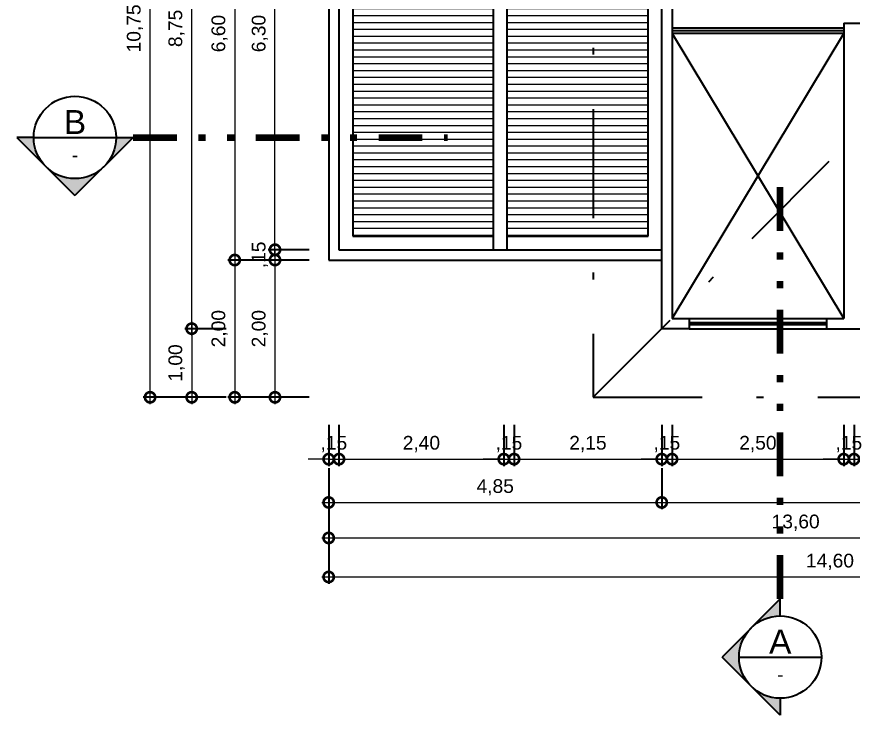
# Model space of a CAD drawing. Header units: metres. Extents: x 47788.9 to 47873.8, y 23415.4 to 23440.5.
# Drawn here: x 47788.85 to 47801.02, y 23415.43 to 23425.61 of the extents above; entities that cross this region are included whole.
import ezdxf
from ezdxf.enums import TextEntityAlignment as Align

# ---------------------------------------------------------------- set-up
doc = ezdxf.new("R2010")
doc.units = ezdxf.units.M
doc.header["$LTSCALE"] = 0.25
doc.linetypes.add('DASHDOT2', pattern=[12.7, 6.35, -3.175, 0, -3.175])
doc.linetypes.add('DIVIDEX2', pattern=[63.5, 25.4, -12.7, 0, -12.7, 0, -12.7])
for name, color, linetype in [('ARQ_ALV CT', 5, 'Continuous'), ('ARQ_ESQ CT', 30, 'Continuous'), ('ARQ_GRADIL', 2, 'Continuous'), ('ARQ_PISO 01', 1, 'Continuous'), ('ARQ_PROJ SUP', 1, 'DASHDOT2'), ('SIMB_01', 1, 'Continuous'), ('SIMB_PREENCHIMENTO', 253, 'Continuous'), ('SIMB_TXT', 1, 'Continuous')]:
    doc.layers.add(name, color=color, linetype=linetype)
doc.layers.add('ARQ_CINZA 04', color=253, linetype='Continuous', lineweight=9)
doc.layers.add('SIMB_LCT', color=253, linetype='DIVIDEX2', lineweight=100)
doc.layers.add('ARQ_COTA_AZUL', color=5, linetype='Continuous', lineweight=20, true_color=0x0000ff)
doc.styles.add('cota', font='arial.ttf')
doc.styles.add('SIMB', font='arial.ttf')
doc.dimstyles.new('Info 01 - annot', dxfattribs={"dimtxt": 2, "dimasz": 3, "dimexe": 1, "dimexo": 1, "dimgap": 1, "dimtad": 1, "dimzin": 4, "dimtxsty": 'cota', "dimblk": 'DOTSMALL', "dimcen": 2, "dimdle": 1, "dimclrd": 256, "dimclre": 256, "dimclrt": 1, "dimazin": 2, "dimtfac": 0.09, "dimtix": 1, "dimtmove": 2, "dimatfit": 2, "dimfxl": 5, "dimfxlon": 1, "dimtolj": 1, "dimtzin": 4, "dimlwd": -1, "dimarcsym": 1})
pattern_1 = [(180, (95681.52085, 46854.32565), (-1e-17, -0.1), [])]

# ---------------------------------------------------------------- blocks, each defined once
blk = doc.blocks.new('*U1017')
at = {"layer": 'SIMB_PREENCHIMENTO', "transparency": 33554587}
h = blk.add_hatch(color=256, dxfattribs=at)
h.dxf.hatch_style = 1
h.paths.add_polyline_path([(0, 8.48), (-4.15, 4.33, -0.401827), (4.15, 4.33)])
h = blk.add_hatch(color=256, dxfattribs=at)
h.dxf.hatch_style = 1
h.paths.add_polyline_path([(-4.33, 4.15), (-8.48, 0), (-6, 0, -0.193399)])
h = blk.add_hatch(color=256, dxfattribs=at)
h.dxf.hatch_style = 1
h.paths.add_polyline_path([(4.33, 4.15, -0.193399), (6, 0), (8.48, 0)])
at = {"layer": 'SIMB_01'}
for p, q in [((-8.48, 0), (0, 8.48)), ((8.48, 0), (0, 8.48)), ((0, 6), (0, -6)), ((-6, 0), (-8.48, 0)), ((6, 0), (8.48, 0))]:
    blk.add_line(p, q, dxfattribs=at)
blk.add_circle((0, 0), 6, dxfattribs=at)
at = {"layer": 'SIMB_LCT'}
blk.add_line((8.48, 0), (69.06, 0), dxfattribs=at)
at = {"layer": 'SIMB_TXT', "style": 'SIMB'}
for tag, height, p in [('000', 3.5, (2.25, 0)), ('999', 2, (-2.53, 0))]:
    blk.add_attdef(tag, text='', height=height, rotation=270, dxfattribs=at).set_placement(p, align=Align.MIDDLE_CENTER)
blk = doc.blocks.new('_DotSmall')
at = {"color": 0, "linetype": 'ByBlock', "const_width": 0.5}
blk.add_lwpolyline([(-0.0625, 0, 1), (0.0625, 0, 1)], format="xyb", close=True, dxfattribs=at)
blk = doc.blocks.new('*D720')
at = {"layer": 'ARQ_COTA_AZUL', "transparency": 16777216}
for p, q in [((47792.616, 23422.213), (47792.616, 23422.513)), ((47792.616, 23422.213), (47792.616, 23422.063)), ((47792.616, 23422.063), (47792.616, 23421.763))]:
    blk.add_line(p, q, dxfattribs=at)
at = {"layer": 'ARQ_COTA_AZUL', "lineweight": -2, "transparency": 16777216}
for p, q in [((47793.116, 23422.213), (47792.516, 23422.213)), ((47793.116, 23422.063), (47792.516, 23422.063))]:
    blk.add_line(p, q, dxfattribs=at)
at = {"layer": 'Defpoints', "color": 0, "transparency": 16777216}
for p in [(47793.548, 23422.213), (47792.616, 23422.063), (47793.398, 23422.063)]:
    blk.add_point(p, dxfattribs=at)
at = {"layer": 'ARQ_COTA_AZUL', "transparency": 16777216, "xscale": 0.3, "yscale": 0.3, "zscale": 0.3}
for p, rotation in [((47792.616, 23422.213), 270), ((47792.616, 23422.063), 90)]:
    blk.add_blockref('_DotSmall', p, dxfattribs=dict(at, rotation=rotation))
at = {"layer": 'ARQ_COTA_AZUL', "color": 1, "transparency": 16777216, "insert": (47792.396, 23422.138), "char_height": 0.2, "attachment_point": 5, "rotation": 90, "style": 'cota'}
blk.add_mtext('\\A1;,15', dxfattribs=at)
blk = doc.blocks.new('*D722')
at = {"layer": 'ARQ_COTA_AZUL', "transparency": 16777216}
blk.add_line((47792.03, 23428.763), (47792.03, 23421.963), dxfattribs=at)
at = {"layer": 'ARQ_COTA_AZUL', "lineweight": -2, "transparency": 16777216}
for p, q in [((47792.53, 23428.663), (47791.93, 23428.663)), ((47792.53, 23422.063), (47791.93, 23422.063))]:
    blk.add_line(p, q, dxfattribs=at)
at = {"layer": 'Defpoints', "color": 0, "transparency": 16777216}
for p in [(47793.398, 23428.663), (47792.03, 23422.063), (47793.398, 23422.063)]:
    blk.add_point(p, dxfattribs=at)
at = {"layer": 'ARQ_COTA_AZUL', "transparency": 16777216, "xscale": 0.3, "yscale": 0.3, "zscale": 0.3}
for p, rotation in [((47792.03, 23428.663), 90), ((47792.03, 23422.063), 270)]:
    blk.add_blockref('_DotSmall', p, dxfattribs=dict(at, rotation=rotation))
at = {"layer": 'ARQ_COTA_AZUL', "color": 1, "transparency": 16777216, "insert": (47791.81, 23425.363), "char_height": 0.2, "attachment_point": 5, "rotation": 90, "style": 'cota'}
blk.add_mtext('\\A1;6,60', dxfattribs=at)
blk = doc.blocks.new('*D724')
at = {"layer": 'ARQ_COTA_AZUL', "lineweight": -2, "transparency": 16777216}
for p, q in [((47793.398, 23419.662), (47793.398, 23419.062)), ((47793.548, 23419.662), (47793.548, 23419.062))]:
    blk.add_line(p, q, dxfattribs=at)
at = {"layer": 'ARQ_COTA_AZUL', "transparency": 16777216}
for p, q in [((47793.398, 23419.162), (47793.098, 23419.162)), ((47793.398, 23419.162), (47793.548, 23419.162)), ((47793.548, 23419.162), (47793.848, 23419.162))]:
    blk.add_line(p, q, dxfattribs=at)
at = {"layer": 'Defpoints', "color": 0, "transparency": 16777216}
for p in [(47793.548, 23422.213), (47793.398, 23422.063), (47793.548, 23419.162)]:
    blk.add_point(p, dxfattribs=at)
at = {"layer": 'ARQ_COTA_AZUL', "transparency": 16777216, "xscale": 0.3, "yscale": 0.3, "zscale": 0.3}
blk.add_blockref('_DotSmall', (47793.398, 23419.162), dxfattribs=at)
at = {"layer": 'ARQ_COTA_AZUL', "transparency": 16777216, "xscale": 0.3, "yscale": 0.3, "zscale": 0.3, "rotation": 180}
blk.add_blockref('_DotSmall', (47793.548, 23419.162), dxfattribs=at)
at = {"layer": 'ARQ_COTA_AZUL', "color": 1, "transparency": 16777216, "insert": (47793.473, 23419.382), "char_height": 0.2, "attachment_point": 5, "style": 'cota'}
blk.add_mtext('\\A1;,15', dxfattribs=at)
blk = doc.blocks.new('*D726')
at = {"layer": 'ARQ_COTA_AZUL', "lineweight": -2, "transparency": 16777216}
for p, q in [((47793.548, 23419.662), (47793.548, 23419.062)), ((47795.948, 23419.662), (47795.948, 23419.062))]:
    blk.add_line(p, q, dxfattribs=at)
at = {"layer": 'ARQ_COTA_AZUL', "transparency": 16777216}
blk.add_line((47793.448, 23419.162), (47796.048, 23419.162), dxfattribs=at)
at = {"layer": 'Defpoints', "color": 0, "transparency": 16777216}
for p in [(47793.548, 23422.213), (47795.948, 23422.213), (47795.948, 23419.162)]:
    blk.add_point(p, dxfattribs=at)
at = {"layer": 'ARQ_COTA_AZUL', "transparency": 16777216, "xscale": 0.3, "yscale": 0.3, "zscale": 0.3, "rotation": 180}
blk.add_blockref('_DotSmall', (47793.548, 23419.162), dxfattribs=at)
at = {"layer": 'ARQ_COTA_AZUL', "transparency": 16777216, "xscale": 0.3, "yscale": 0.3, "zscale": 0.3}
blk.add_blockref('_DotSmall', (47795.948, 23419.162), dxfattribs=at)
at = {"layer": 'ARQ_COTA_AZUL', "color": 1, "transparency": 16777216, "insert": (47794.748, 23419.382), "char_height": 0.2, "attachment_point": 5, "style": 'cota'}
blk.add_mtext('\\A1;2,40', dxfattribs=at)
blk = doc.blocks.new('*D728')
at = {"layer": 'ARQ_COTA_AZUL', "lineweight": -2, "transparency": 16777216}
for p, q in [((47795.948, 23419.662), (47795.948, 23419.062)), ((47796.098, 23419.662), (47796.098, 23419.062))]:
    blk.add_line(p, q, dxfattribs=at)
at = {"layer": 'ARQ_COTA_AZUL', "transparency": 16777216}
for p, q in [((47795.948, 23419.162), (47795.648, 23419.162)), ((47795.948, 23419.162), (47796.098, 23419.162)), ((47796.098, 23419.162), (47796.398, 23419.162))]:
    blk.add_line(p, q, dxfattribs=at)
at = {"layer": 'Defpoints', "color": 0, "transparency": 16777216}
for p in [(47795.948, 23422.213), (47796.098, 23422.213), (47796.098, 23419.162)]:
    blk.add_point(p, dxfattribs=at)
at = {"layer": 'ARQ_COTA_AZUL', "transparency": 16777216, "xscale": 0.3, "yscale": 0.3, "zscale": 0.3}
blk.add_blockref('_DotSmall', (47795.948, 23419.162), dxfattribs=at)
at = {"layer": 'ARQ_COTA_AZUL', "transparency": 16777216, "xscale": 0.3, "yscale": 0.3, "zscale": 0.3, "rotation": 180}
blk.add_blockref('_DotSmall', (47796.098, 23419.162), dxfattribs=at)
at = {"layer": 'ARQ_COTA_AZUL', "color": 1, "transparency": 16777216, "insert": (47796.023, 23419.382), "char_height": 0.2, "attachment_point": 5, "style": 'cota'}
blk.add_mtext('\\A1;,15', dxfattribs=at)
blk = doc.blocks.new('*D730')
at = {"layer": 'ARQ_COTA_AZUL', "lineweight": -2, "transparency": 16777216}
for p, q in [((47796.098, 23419.662), (47796.098, 23419.062)), ((47798.248, 23419.662), (47798.248, 23419.062))]:
    blk.add_line(p, q, dxfattribs=at)
at = {"layer": 'ARQ_COTA_AZUL', "transparency": 16777216}
blk.add_line((47795.998, 23419.162), (47798.348, 23419.162), dxfattribs=at)
at = {"layer": 'Defpoints', "color": 0, "transparency": 16777216}
for p in [(47796.098, 23422.213), (47798.248, 23422.063), (47798.248, 23419.162)]:
    blk.add_point(p, dxfattribs=at)
at = {"layer": 'ARQ_COTA_AZUL', "transparency": 16777216, "xscale": 0.3, "yscale": 0.3, "zscale": 0.3, "rotation": 180}
blk.add_blockref('_DotSmall', (47796.098, 23419.162), dxfattribs=at)
at = {"layer": 'ARQ_COTA_AZUL', "transparency": 16777216, "xscale": 0.3, "yscale": 0.3, "zscale": 0.3}
blk.add_blockref('_DotSmall', (47798.248, 23419.162), dxfattribs=at)
at = {"layer": 'ARQ_COTA_AZUL', "color": 1, "transparency": 16777216, "insert": (47797.173, 23419.382), "char_height": 0.2, "attachment_point": 5, "style": 'cota'}
blk.add_mtext('\\A1;2,15', dxfattribs=at)
blk = doc.blocks.new('*D738')
at = {"layer": 'ARQ_COTA_AZUL', "lineweight": -2, "transparency": 16777216}
for p, q in [((47793.398, 23419.031), (47793.398, 23418.431)), ((47798.248, 23419.031), (47798.248, 23418.431))]:
    blk.add_line(p, q, dxfattribs=at)
at = {"layer": 'ARQ_COTA_AZUL', "transparency": 16777216}
blk.add_line((47793.298, 23418.531), (47798.348, 23418.531), dxfattribs=at)
at = {"layer": 'Defpoints', "color": 0, "transparency": 16777216}
for p in [(47793.398, 23422.063), (47798.248, 23422.063), (47798.248, 23418.531)]:
    blk.add_point(p, dxfattribs=at)
at = {"layer": 'ARQ_COTA_AZUL', "transparency": 16777216, "xscale": 0.3, "yscale": 0.3, "zscale": 0.3, "rotation": 180}
blk.add_blockref('_DotSmall', (47793.398, 23418.531), dxfattribs=at)
at = {"layer": 'ARQ_COTA_AZUL', "transparency": 16777216, "xscale": 0.3, "yscale": 0.3, "zscale": 0.3}
blk.add_blockref('_DotSmall', (47798.248, 23418.531), dxfattribs=at)
at = {"layer": 'ARQ_COTA_AZUL', "color": 1, "transparency": 16777216, "insert": (47795.823, 23418.751), "char_height": 0.2, "attachment_point": 5, "style": 'cota'}
blk.add_mtext('\\A1;4,85', dxfattribs=at)
blk = doc.blocks.new('*D712')
at = {"layer": 'ARQ_COTA_AZUL', "transparency": 16777216}
blk.add_line((47792.616, 23422.113), (47792.616, 23428.613), dxfattribs=at)
at = {"layer": 'ARQ_COTA_AZUL', "lineweight": -2, "transparency": 16777216}
for p, q in [((47793.116, 23428.513), (47792.516, 23428.513)), ((47793.116, 23422.213), (47792.516, 23422.213))]:
    blk.add_line(p, q, dxfattribs=at)
at = {"layer": 'Defpoints', "color": 0, "transparency": 16777216}
for p in [(47792.616, 23428.513), (47793.548, 23428.513), (47793.548, 23422.213)]:
    blk.add_point(p, dxfattribs=at)
at = {"layer": 'ARQ_COTA_AZUL', "transparency": 16777216, "xscale": 0.3, "yscale": 0.3, "zscale": 0.3}
for p, rotation in [((47792.616, 23428.513), 90), ((47792.616, 23422.213), 270)]:
    blk.add_blockref('_DotSmall', p, dxfattribs=dict(at, rotation=rotation))
at = {"layer": 'ARQ_COTA_AZUL', "color": 1, "transparency": 16777216, "insert": (47792.396, 23425.363), "char_height": 0.2, "attachment_point": 5, "rotation": 90, "style": 'cota'}
blk.add_mtext('\\A1;6,30', dxfattribs=at)
blk = doc.blocks.new('*D748')
at = {"layer": 'ARQ_COTA_AZUL', "lineweight": -2, "transparency": 16777216}
for p, q in [((47798.248, 23419.662), (47798.248, 23419.062)), ((47798.398, 23419.662), (47798.398, 23419.062))]:
    blk.add_line(p, q, dxfattribs=at)
at = {"layer": 'ARQ_COTA_AZUL', "transparency": 16777216}
for p, q in [((47798.248, 23419.162), (47797.948, 23419.162)), ((47798.248, 23419.162), (47798.398, 23419.162)), ((47798.398, 23419.162), (47798.698, 23419.162))]:
    blk.add_line(p, q, dxfattribs=at)
at = {"layer": 'Defpoints', "color": 0, "transparency": 16777216}
for p in [(47798.248, 23422.063), (47798.398, 23421.213), (47798.398, 23419.162)]:
    blk.add_point(p, dxfattribs=at)
at = {"layer": 'ARQ_COTA_AZUL', "transparency": 16777216, "xscale": 0.3, "yscale": 0.3, "zscale": 0.3}
blk.add_blockref('_DotSmall', (47798.248, 23419.162), dxfattribs=at)
at = {"layer": 'ARQ_COTA_AZUL', "transparency": 16777216, "xscale": 0.3, "yscale": 0.3, "zscale": 0.3, "rotation": 180}
blk.add_blockref('_DotSmall', (47798.398, 23419.162), dxfattribs=at)
at = {"layer": 'ARQ_COTA_AZUL', "color": 1, "transparency": 16777216, "insert": (47798.323, 23419.382), "char_height": 0.2, "attachment_point": 5, "style": 'cota'}
blk.add_mtext('\\A1;,15', dxfattribs=at)
blk = doc.blocks.new('*D749')
at = {"layer": 'ARQ_COTA_AZUL', "lineweight": -2, "transparency": 16777216}
for p, q in [((47798.398, 23419.662), (47798.398, 23419.062)), ((47800.898, 23419.662), (47800.898, 23419.062))]:
    blk.add_line(p, q, dxfattribs=at)
at = {"layer": 'ARQ_COTA_AZUL', "transparency": 16777216}
blk.add_line((47798.298, 23419.162), (47800.998, 23419.162), dxfattribs=at)
at = {"layer": 'Defpoints', "color": 0, "transparency": 16777216}
for p in [(47798.398, 23421.213), (47800.898, 23421.213), (47800.898, 23419.162)]:
    blk.add_point(p, dxfattribs=at)
at = {"layer": 'ARQ_COTA_AZUL', "transparency": 16777216, "xscale": 0.3, "yscale": 0.3, "zscale": 0.3, "rotation": 180}
blk.add_blockref('_DotSmall', (47798.398, 23419.162), dxfattribs=at)
at = {"layer": 'ARQ_COTA_AZUL', "transparency": 16777216, "xscale": 0.3, "yscale": 0.3, "zscale": 0.3}
blk.add_blockref('_DotSmall', (47800.898, 23419.162), dxfattribs=at)
at = {"layer": 'ARQ_COTA_AZUL', "color": 1, "transparency": 16777216, "insert": (47799.648, 23419.382), "char_height": 0.2, "attachment_point": 5, "style": 'cota'}
blk.add_mtext('\\A1;2,50', dxfattribs=at)
blk = doc.blocks.new('*D750')
at = {"layer": 'ARQ_COTA_AZUL', "lineweight": -2, "transparency": 16777216}
for p, q in [((47800.898, 23419.662), (47800.898, 23419.062)), ((47801.048, 23419.662), (47801.048, 23419.062))]:
    blk.add_line(p, q, dxfattribs=at)
at = {"layer": 'ARQ_COTA_AZUL', "transparency": 16777216}
for p, q in [((47800.898, 23419.162), (47800.598, 23419.162)), ((47800.898, 23419.162), (47801.048, 23419.162)), ((47801.048, 23419.162), (47801.348, 23419.162))]:
    blk.add_line(p, q, dxfattribs=at)
at = {"layer": 'Defpoints', "color": 0, "transparency": 16777216}
for p in [(47800.898, 23421.213), (47801.048, 23421.213), (47801.048, 23419.162)]:
    blk.add_point(p, dxfattribs=at)
at = {"layer": 'ARQ_COTA_AZUL', "transparency": 16777216, "xscale": 0.3, "yscale": 0.3, "zscale": 0.3}
blk.add_blockref('_DotSmall', (47800.898, 23419.162), dxfattribs=at)
at = {"layer": 'ARQ_COTA_AZUL', "transparency": 16777216, "xscale": 0.3, "yscale": 0.3, "zscale": 0.3, "rotation": 180}
blk.add_blockref('_DotSmall', (47801.048, 23419.162), dxfattribs=at)
at = {"layer": 'ARQ_COTA_AZUL', "color": 1, "transparency": 16777216, "insert": (47800.973, 23419.382), "char_height": 0.2, "attachment_point": 5, "style": 'cota'}
blk.add_mtext('\\A1;,15', dxfattribs=at)
blk = doc.blocks.new('*D751')
at = {"layer": 'ARQ_COTA_AZUL', "lineweight": -2, "transparency": 16777216}
for p, q in [((47801.048, 23419.662), (47801.048, 23419.062)), ((47802.398, 23419.662), (47802.398, 23419.062))]:
    blk.add_line(p, q, dxfattribs=at)
at = {"layer": 'ARQ_COTA_AZUL', "transparency": 16777216}
blk.add_line((47800.948, 23419.162), (47802.498, 23419.162), dxfattribs=at)
at = {"layer": 'Defpoints', "color": 0, "transparency": 16777216}
for p in [(47801.048, 23421.213), (47802.398, 23421.213), (47802.398, 23419.162)]:
    blk.add_point(p, dxfattribs=at)
at = {"layer": 'ARQ_COTA_AZUL', "transparency": 16777216, "xscale": 0.3, "yscale": 0.3, "zscale": 0.3, "rotation": 180}
blk.add_blockref('_DotSmall', (47801.048, 23419.162), dxfattribs=at)
at = {"layer": 'ARQ_COTA_AZUL', "transparency": 16777216, "xscale": 0.3, "yscale": 0.3, "zscale": 0.3}
blk.add_blockref('_DotSmall', (47802.398, 23419.162), dxfattribs=at)
at = {"layer": 'ARQ_COTA_AZUL', "color": 1, "transparency": 16777216, "insert": (47801.723, 23419.382), "char_height": 0.2, "attachment_point": 5, "style": 'cota'}
blk.add_mtext('\\A1;1,35', dxfattribs=at)
blk = doc.blocks.new('*D930')
at = {"layer": 'ARQ_COTA_AZUL', "lineweight": -2, "transparency": 16777216}
for p, q in [((47798.248, 23419.031), (47798.248, 23418.431)), ((47806.998, 23419.031), (47806.998, 23418.431))]:
    blk.add_line(p, q, dxfattribs=at)
at = {"layer": 'ARQ_COTA_AZUL', "transparency": 16777216}
blk.add_line((47798.148, 23418.531), (47807.098, 23418.531), dxfattribs=at)
at = {"layer": 'Defpoints', "color": 0, "transparency": 16777216}
for p in [(47798.248, 23422.063), (47806.998, 23421.063), (47806.998, 23418.531)]:
    blk.add_point(p, dxfattribs=at)
at = {"layer": 'ARQ_COTA_AZUL', "transparency": 16777216, "xscale": 0.3, "yscale": 0.3, "zscale": 0.3, "rotation": 180}
blk.add_blockref('_DotSmall', (47798.248, 23418.531), dxfattribs=at)
at = {"layer": 'ARQ_COTA_AZUL', "transparency": 16777216, "xscale": 0.3, "yscale": 0.3, "zscale": 0.3}
blk.add_blockref('_DotSmall', (47806.998, 23418.531), dxfattribs=at)
at = {"layer": 'ARQ_COTA_AZUL', "color": 1, "transparency": 16777216, "insert": (47802.623, 23418.751), "char_height": 0.2, "attachment_point": 5, "style": 'cota'}
blk.add_mtext('\\A1;8,75', dxfattribs=at)
blk = doc.blocks.new('*D932')
at = {"layer": 'ARQ_COTA_AZUL', "lineweight": -2, "transparency": 16777216}
for p, q in [((47793.398, 23418.514), (47793.398, 23417.914)), ((47806.998, 23418.514), (47806.998, 23417.914))]:
    blk.add_line(p, q, dxfattribs=at)
at = {"layer": 'ARQ_COTA_AZUL', "transparency": 16777216}
blk.add_line((47793.298, 23418.014), (47807.098, 23418.014), dxfattribs=at)
at = {"layer": 'Defpoints', "color": 0, "transparency": 16777216}
for p in [(47793.398, 23422.063), (47806.998, 23421.063), (47806.998, 23418.014)]:
    blk.add_point(p, dxfattribs=at)
at = {"layer": 'ARQ_COTA_AZUL', "transparency": 16777216, "xscale": 0.3, "yscale": 0.3, "zscale": 0.3, "rotation": 180}
blk.add_blockref('_DotSmall', (47793.398, 23418.014), dxfattribs=at)
at = {"layer": 'ARQ_COTA_AZUL', "transparency": 16777216, "xscale": 0.3, "yscale": 0.3, "zscale": 0.3}
blk.add_blockref('_DotSmall', (47806.998, 23418.014), dxfattribs=at)
at = {"layer": 'ARQ_COTA_AZUL', "color": 1, "transparency": 16777216, "insert": (47800.198, 23418.235), "char_height": 0.2, "attachment_point": 5, "style": 'cota'}
blk.add_mtext('\\A1;13,60', dxfattribs=at)
blk = doc.blocks.new('*D944')
at = {"layer": 'ARQ_COTA_AZUL', "transparency": 16777216}
blk.add_line((47792.616, 23422.163), (47792.616, 23419.963), dxfattribs=at)
at = {"layer": 'ARQ_COTA_AZUL', "lineweight": -2, "transparency": 16777216}
for p, q in [((47793.116, 23422.063), (47792.516, 23422.063)), ((47793.116, 23420.063), (47792.516, 23420.063))]:
    blk.add_line(p, q, dxfattribs=at)
at = {"layer": 'Defpoints', "color": 0, "transparency": 16777216}
for p in [(47793.398, 23422.063), (47792.616, 23420.063), (47797.248, 23420.063)]:
    blk.add_point(p, dxfattribs=at)
at = {"layer": 'ARQ_COTA_AZUL', "transparency": 16777216, "xscale": 0.3, "yscale": 0.3, "zscale": 0.3}
for p, rotation in [((47792.616, 23422.063), 90), ((47792.616, 23420.063), 270)]:
    blk.add_blockref('_DotSmall', p, dxfattribs=dict(at, rotation=rotation))
at = {"layer": 'ARQ_COTA_AZUL', "color": 1, "transparency": 16777216, "insert": (47792.396, 23421.063), "char_height": 0.2, "attachment_point": 5, "rotation": 90, "style": 'cota'}
blk.add_mtext('\\A1;2,00', dxfattribs=at)
blk = doc.blocks.new('*D945')
at = {"layer": 'ARQ_COTA_AZUL', "transparency": 16777216}
blk.add_line((47792.03, 23422.163), (47792.03, 23419.963), dxfattribs=at)
at = {"layer": 'ARQ_COTA_AZUL', "lineweight": -2, "transparency": 16777216}
for p, q in [((47792.53, 23422.063), (47791.93, 23422.063)), ((47792.53, 23420.063), (47791.93, 23420.063))]:
    blk.add_line(p, q, dxfattribs=at)
at = {"layer": 'Defpoints', "color": 0, "transparency": 16777216}
for p in [(47793.398, 23422.063), (47792.03, 23420.063), (47797.248, 23420.063)]:
    blk.add_point(p, dxfattribs=at)
at = {"layer": 'ARQ_COTA_AZUL', "transparency": 16777216, "xscale": 0.3, "yscale": 0.3, "zscale": 0.3}
for p, rotation in [((47792.03, 23422.063), 90), ((47792.03, 23420.063), 270)]:
    blk.add_blockref('_DotSmall', p, dxfattribs=dict(at, rotation=rotation))
at = {"layer": 'ARQ_COTA_AZUL', "color": 1, "transparency": 16777216, "insert": (47791.81, 23421.063), "char_height": 0.2, "attachment_point": 5, "rotation": 90, "style": 'cota'}
blk.add_mtext('\\A1;2,00', dxfattribs=at)
blk = doc.blocks.new('*D960')
at = {"layer": 'ARQ_COTA_AZUL', "lineweight": -2, "transparency": 16777216}
for p, q in [((47791.903, 23429.813), (47791.303, 23429.813)), ((47791.903, 23421.063), (47791.303, 23421.063))]:
    blk.add_line(p, q, dxfattribs=at)
at = {"layer": 'ARQ_COTA_AZUL', "transparency": 16777216}
blk.add_line((47791.403, 23420.963), (47791.403, 23429.913), dxfattribs=at)
at = {"layer": 'Defpoints', "color": 0, "transparency": 16777216}
for p in [(47791.403, 23429.813), (47798.248, 23429.813), (47798.248, 23421.063)]:
    blk.add_point(p, dxfattribs=at)
at = {"layer": 'ARQ_COTA_AZUL', "transparency": 16777216, "xscale": 0.3, "yscale": 0.3, "zscale": 0.3}
for p, rotation in [((47791.403, 23429.813), 90), ((47791.403, 23421.063), 270)]:
    blk.add_blockref('_DotSmall', p, dxfattribs=dict(at, rotation=rotation))
at = {"layer": 'ARQ_COTA_AZUL', "color": 1, "transparency": 16777216, "insert": (47791.183, 23425.438), "char_height": 0.2, "attachment_point": 5, "rotation": 90, "style": 'cota'}
blk.add_mtext('\\A1;8,75', dxfattribs=at)
blk = doc.blocks.new('*D962')
at = {"layer": 'ARQ_COTA_AZUL', "transparency": 16777216}
blk.add_line((47791.403, 23421.163), (47791.403, 23419.963), dxfattribs=at)
at = {"layer": 'ARQ_COTA_AZUL', "lineweight": -2, "transparency": 16777216}
for p, q in [((47791.903, 23421.063), (47791.303, 23421.063)), ((47791.903, 23420.063), (47791.303, 23420.063))]:
    blk.add_line(p, q, dxfattribs=at)
at = {"layer": 'Defpoints', "color": 0, "transparency": 16777216}
for p in [(47798.248, 23421.063), (47791.403, 23420.063), (47797.248, 23420.063)]:
    blk.add_point(p, dxfattribs=at)
at = {"layer": 'ARQ_COTA_AZUL', "transparency": 16777216, "xscale": 0.3, "yscale": 0.3, "zscale": 0.3}
for p, rotation in [((47791.403, 23421.063), 90), ((47791.403, 23420.063), 270)]:
    blk.add_blockref('_DotSmall', p, dxfattribs=dict(at, rotation=rotation))
at = {"layer": 'ARQ_COTA_AZUL', "color": 1, "transparency": 16777216, "insert": (47791.183, 23420.563), "char_height": 0.2, "attachment_point": 5, "rotation": 90, "style": 'cota'}
blk.add_mtext('\\A1;1,00', dxfattribs=at)
blk = doc.blocks.new('*D963')
at = {"layer": 'ARQ_COTA_AZUL', "transparency": 16777216}
blk.add_line((47790.797, 23419.963), (47790.797, 23430.913), dxfattribs=at)
at = {"layer": 'ARQ_COTA_AZUL', "lineweight": -2, "transparency": 16777216}
for p, q in [((47791.297, 23430.813), (47790.697, 23430.813)), ((47791.297, 23420.063), (47790.697, 23420.063))]:
    blk.add_line(p, q, dxfattribs=at)
at = {"layer": 'Defpoints', "color": 0, "transparency": 16777216}
for p in [(47790.797, 23430.813), (47797.248, 23430.813), (47797.248, 23420.063)]:
    blk.add_point(p, dxfattribs=at)
at = {"layer": 'ARQ_COTA_AZUL', "transparency": 16777216, "xscale": 0.3, "yscale": 0.3, "zscale": 0.3}
for p, rotation in [((47790.797, 23430.813), 90), ((47790.797, 23420.063), 270)]:
    blk.add_blockref('_DotSmall', p, dxfattribs=dict(at, rotation=rotation))
at = {"layer": 'ARQ_COTA_AZUL', "color": 1, "transparency": 16777216, "insert": (47790.577, 23425.438), "char_height": 0.2, "attachment_point": 5, "rotation": 90, "style": 'cota'}
blk.add_mtext('\\A1;10,75', dxfattribs=at)
blk = doc.blocks.new('*D965')
at = {"layer": 'ARQ_COTA_AZUL', "lineweight": -2, "transparency": 16777216}
for p, q in [((47793.398, 23417.945), (47793.398, 23417.345)), ((47807.998, 23417.945), (47807.998, 23417.345))]:
    blk.add_line(p, q, dxfattribs=at)
at = {"layer": 'ARQ_COTA_AZUL', "transparency": 16777216}
blk.add_line((47793.298, 23417.445), (47808.098, 23417.445), dxfattribs=at)
at = {"layer": 'Defpoints', "color": 0, "transparency": 16777216}
for p in [(47793.398, 23422.063), (47807.998, 23420.063), (47807.998, 23417.445)]:
    blk.add_point(p, dxfattribs=at)
at = {"layer": 'ARQ_COTA_AZUL', "transparency": 16777216, "xscale": 0.3, "yscale": 0.3, "zscale": 0.3, "rotation": 180}
blk.add_blockref('_DotSmall', (47793.398, 23417.445), dxfattribs=at)
at = {"layer": 'ARQ_COTA_AZUL', "transparency": 16777216, "xscale": 0.3, "yscale": 0.3, "zscale": 0.3}
blk.add_blockref('_DotSmall', (47807.998, 23417.445), dxfattribs=at)
at = {"layer": 'ARQ_COTA_AZUL', "color": 1, "transparency": 16777216, "insert": (47800.698, 23417.665), "char_height": 0.2, "attachment_point": 5, "style": 'cota'}
blk.add_mtext('\\A1;14,60', dxfattribs=at)
blk = doc.blocks.new('*U1031')
at = {"layer": 'SIMB_PREENCHIMENTO', "transparency": 33554587}
h = blk.add_hatch(color=256, dxfattribs=at)
h.dxf.hatch_style = 1
h.paths.add_polyline_path([(0, 8.48), (-4.15, 4.33, -0.401827), (4.15, 4.33)])
h = blk.add_hatch(color=256, dxfattribs=at)
h.dxf.hatch_style = 1
h.paths.add_polyline_path([(-4.33, 4.15), (-8.48, 0), (-6, 0, -0.193399)])
h = blk.add_hatch(color=256, dxfattribs=at)
h.dxf.hatch_style = 1
h.paths.add_polyline_path([(4.33, 4.15, -0.193399), (6, 0), (8.48, 0)])
at = {"layer": 'SIMB_01'}
for p, q in [((-8.48, 0), (0, 8.48)), ((8.48, 0), (0, 8.48)), ((-6, 0), (-8.48, 0)), ((6, 0), (-6, 0)), ((6, 0), (8.48, 0))]:
    blk.add_line(p, q, dxfattribs=at)
blk.add_circle((0, 0), 6, dxfattribs=at)
at = {"layer": 'SIMB_LCT'}
blk.add_line((-8.48, 0), (-54.25, 0), dxfattribs=at)
at = {"layer": 'SIMB_TXT', "style": 'SIMB'}
for tag, height, p in [('999', 2, (0, 2.53)), ('000', 3.5, (0, -2.25))]:
    blk.add_attdef(tag, text='', height=height, rotation=180, dxfattribs=at).set_placement(p, align=Align.MIDDLE_CENTER)

msp = doc.modelspace()

# ---------------------------------------------------------------- hatches: boundary and pattern name
at = {"layer": 'ARQ_CINZA 04'}
h = msp.add_hatch(dxfattribs=at)
h.set_pattern_fill('_USER', color=256, scale=0.1, angle=180, pattern_type=0)
h.set_pattern_definition(pattern_1)
h.paths.add_polyline_path([(47795.798, 23428.313), (47793.748, 23428.313), (47793.748, 23422.413), (47795.798, 23422.413)])
h = msp.add_hatch(dxfattribs=at)
h.set_pattern_fill('_USER', color=256, scale=0.1, angle=180, pattern_type=0)
h.set_pattern_definition(pattern_1)
h.paths.add_polyline_path([(47795.998, 23422.413), (47798.048, 23422.413), (47798.048, 23428.313), (47795.998, 23428.313)])

# ---------------------------------------------------------------- linework, layer by layer
at = {"layer": 'ARQ_ALV CT'}
for p, q in [((47798.248, 23421.063), (47798.248, 23429.813)), ((47798.398, 23429.813), (47798.398, 23421.213)), ((47800.898, 23425.513), (47801.148, 23425.513)), ((47800.898, 23425.513), (47800.898, 23421.213)), ((47798.398, 23421.213), (47798.648, 23421.213)), ((47798.648, 23421.213), (47798.648, 23421.063)), ((47800.648, 23421.213), (47800.648, 23421.063)), ((47800.648, 23421.213), (47800.898, 23421.213)), ((47798.648, 23421.063), (47798.248, 23421.063)), ((47800.648, 23421.063), (47801.223, 23421.063))]:
    msp.add_line(p, q, dxfattribs=at)
at = {"layer": 'ARQ_ESQ CT'}
for p, q in [((47798.648, 23421.153), (47800.648, 23421.153)), ((47798.648, 23421.123), (47800.648, 23421.123))]:
    msp.add_line(p, q, dxfattribs=at)
at = {"layer": 'ARQ_GRADIL'}
for p, q in [((47800.898, 23425.443), (47798.398, 23425.443)), ((47800.898, 23425.403), (47798.398, 23425.403))]:
    msp.add_line(p, q, dxfattribs=at)
at = {"layer": 'ARQ_PISO 01'}
for p, q in [((47793.398, 23428.663), (47793.398, 23422.063)), ((47793.548, 23428.513), (47793.548, 23422.213)), ((47795.798, 23422.213), (47795.798, 23428.513)), ((47795.998, 23422.213), (47795.998, 23428.513)), ((47793.748, 23428.313), (47793.748, 23422.413)), ((47798.048, 23422.413), (47798.048, 23428.313)), ((47800.898, 23425.363), (47798.398, 23425.363)), ((47793.748, 23422.413), (47795.798, 23422.413)), ((47795.998, 23422.413), (47798.048, 23422.413)), ((47793.548, 23422.213), (47798.248, 23422.213)), ((47793.398, 23422.063), (47798.248, 23422.063)), ((47798.648, 23421.213), (47800.648, 23421.213)), ((47798.648, 23421.063), (47800.648, 23421.063))]:
    msp.add_line(p, q, dxfattribs=at)
at = {"layer": 'ARQ_PROJ SUP'}
msp.add_line((47797.248, 23420.063), (47807.998, 23430.813), dxfattribs=at)
msp.add_lwpolyline([(47797.248, 23420.063), (47807.998, 23420.063), (47807.998, 23430.813), (47797.248, 23430.813)], close=True, dxfattribs=at)
at = {"layer": 'SIMB_01'}
for p, q in [((47798.398, 23421.213), (47800.898, 23425.363)), ((47798.398, 23425.363), (47800.898, 23421.213))]:
    msp.add_line(p, q, dxfattribs=at)

# ---------------------------------------------------------------- block references
at = {"xscale": 0.1, "yscale": 0.1, "zscale": 0.1}
for name, p, rotation, values in [('*U1031', (47789.703, 23423.849), 180, {'999': '-', '000': 'B'}), ('*U1017', (47799.974, 23416.278), 89.99999999999999, {'999': '-', '000': 'A'})]:
    msp.add_blockref(name, p, dxfattribs=dict(at, rotation=rotation)).add_auto_attribs(values)

# ---------------------------------------------------------------- dimensions: what is measured, and where the dimension line sits
at = {"layer": 'ARQ_COTA_AZUL'}
for base, p1, p2, angle, picture, middle in [((47790.797, 23430.813), (47797.248, 23420.063), (47797.248, 23430.813), 90, '*D963', (47790.577, 23425.438)), ((47791.403, 23429.813), (47798.248, 23421.063), (47798.248, 23429.813), 90, '*D960', (47791.183, 23425.438)), ((47792.03, 23422.063), (47793.398, 23428.663), (47793.398, 23422.063), 270, '*D722', (47791.81, 23425.363)), ((47792.616, 23428.513), (47793.548, 23422.213), (47793.548, 23428.513), 270, '*D712', (47792.396, 23425.363)), ((47792.616, 23422.063), (47793.548, 23422.213), (47793.398, 23422.063), 270, '*D720', (47792.396, 23422.138)), ((47792.03, 23420.063), (47793.398, 23422.063), (47797.248, 23420.063), 270, '*D945', (47791.81, 23421.063)), ((47792.616, 23420.063), (47793.398, 23422.063), (47797.248, 23420.063), 270, '*D944', (47792.396, 23421.063)), ((47791.403, 23420.063), (47798.248, 23421.063), (47797.248, 23420.063), 90, '*D962', (47791.183, 23420.563))]:
    dim = msp.add_linear_dim(base=base, p1=p1, p2=p2, angle=angle, dimstyle='Info 01 - annot', dxfattribs=at)
    dim.commit()
    dim.dimension.update_dxf_attribs({"geometry": picture, "text_midpoint": middle})
for base, p1, p2, picture, middle in [((47793.548, 23419.162), (47793.398, 23422.063), (47793.548, 23422.213), '*D724', (47793.473, 23419.382)), ((47795.948, 23419.162), (47793.548, 23422.213), (47795.948, 23422.213), '*D726', (47794.748, 23419.382)), ((47796.098, 23419.162), (47795.948, 23422.213), (47796.098, 23422.213), '*D728', (47796.023, 23419.382)), ((47798.248, 23419.162), (47796.098, 23422.213), (47798.248, 23422.063), '*D730', (47797.173, 23419.382)), ((47798.248, 23418.531), (47793.398, 23422.063), (47798.248, 23422.063), '*D738', (47795.823, 23418.751)), ((47806.998, 23418.014), (47793.398, 23422.063), (47806.998, 23421.063), '*D932', (47800.198, 23418.235)), ((47807.998, 23417.445), (47793.398, 23422.063), (47807.998, 23420.063), '*D965', (47800.698, 23417.665)), ((47798.398, 23419.162), (47798.248, 23422.063), (47798.398, 23421.213), '*D748', (47798.323, 23419.382)), ((47806.998, 23418.531), (47798.248, 23422.063), (47806.998, 23421.063), '*D930', (47802.623, 23418.751)), ((47800.898, 23419.162), (47798.398, 23421.213), (47800.898, 23421.213), '*D749', (47799.648, 23419.382)), ((47801.048, 23419.162), (47800.898, 23421.213), (47801.048, 23421.213), '*D750', (47800.973, 23419.382)), ((47802.398, 23419.162), (47801.048, 23421.213), (47802.398, 23421.213), '*D751', (47801.723, 23419.382))]:
    dim = msp.add_linear_dim(base=base, p1=p1, p2=p2, dimstyle='Info 01 - annot', dxfattribs=at)
    dim.commit()
    dim.dimension.update_dxf_attribs({"geometry": picture, "text_midpoint": middle})

doc.saveas('drawing.dxf')
